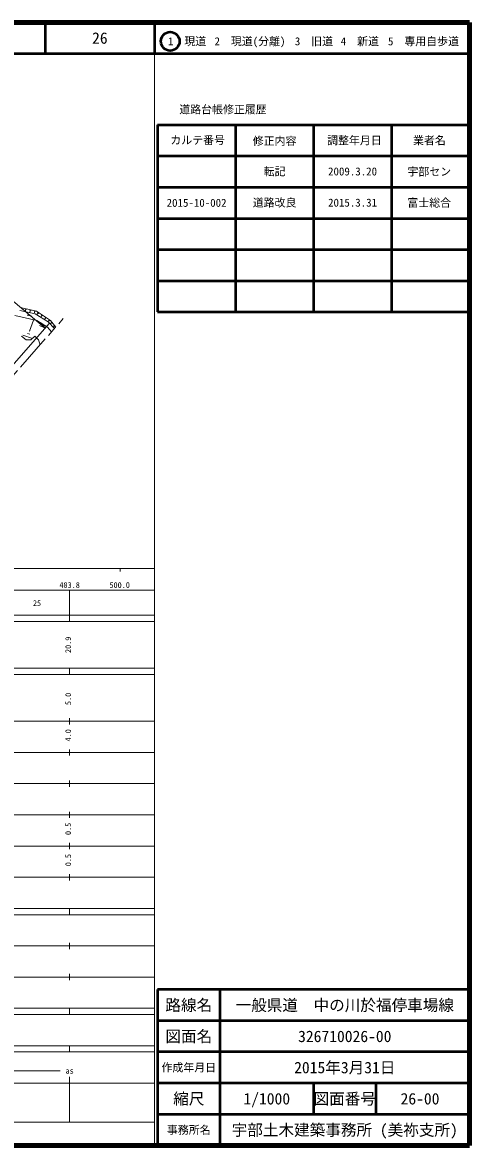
# Model space of a CAD drawing. Units: millimetres, scale not verified. Extents: x 40000 to 680000, y 20000 to 380000.
# Drawn here: x 536680 to 680000, y 20000 to 380000 of the extents above; entities that cross this region are included whole.
import ezdxf
from ezdxf.enums import TextEntityAlignment as Align

# ---------------------------------------------------------------- set-up
doc = ezdxf.new("R2010")
doc.units = ezdxf.units.MM
doc.header["$LTSCALE"] = 1000
doc.linetypes.add('CHAIN', pattern=[18.5, 12, -1.5, 3.5, -1.5])
for name, color, linetype, lineweight in [('M-BGD', 7, 'Continuous', 13), ('M-BMK', 2, 'CHAIN', 13), ('M-STR-STRC', 7, 'Continuous', 13), ('M-TTL', 2, 'Continuous', 140), ('M-TTL-BAND', 7, 'Continuous', 13), ('M-TTL-FRAM', 2, 'Continuous', 50), ('M-TTL-LINE', 7, 'Continuous', 50)]:
    doc.layers.add(name, color=color, linetype=linetype, lineweight=lineweight)
doc.layers.add('M-TTL-TXT', color=7, linetype='Continuous')
doc.styles.add('ＭＳ ゴシック', font='')
doc.styles.get('ＭＳ ゴシック').set_extended_font_data('MS Gothic')

msp = doc.modelspace()

# ---------------------------------------------------------------- linework, layer by layer
at = {"layer": 'M-BGD'}
for p, q in [((536470, 288491), (541171, 287494)), ((537509, 288071), (537997, 287967)), ((534225, 286077), (541265, 284441)), ((535887, 287673), (540806, 286631)), ((537691, 287726), (537630, 287439)), ((537661, 287886), (537783, 287860)), ((537676, 287729), (537706, 287723)), ((538206, 286196), (538726, 286239)), ((538206, 286196), (539674, 285886)), ((538973, 287759), (539445, 287658)), ((538989, 281089), (540225, 284611)), ((539148, 287425), (539092, 287161)), ((539119, 287579), (539237, 287554)), ((539134, 287428), (539163, 287422)), ((540420, 287450), (540876, 287352)), ((540590, 287127), (540538, 286885)), ((540562, 287276), (540676, 287252)), ((540575, 287130), (540604, 287124)), ((540806, 286631), (544970, 284020)), ((541171, 287494), (545675, 284477)), ((541265, 284441), (544745, 282355)), ((541567, 286660), (541440, 286470)), ((541530, 287013), (541907, 286760)), ((541555, 286668), (541579, 286652)), ((541596, 286805), (541690, 286741)), ((542771, 285870), (542660, 285704)), ((542735, 286205), (543095, 285965)), ((542759, 285877), (542782, 285862)), ((542798, 286007), (542888, 285947)), ((543956, 285091), (543862, 284951)), ((543923, 285410), (544264, 285182)), ((543946, 285098), (543967, 285084)), ((543982, 285222), (544067, 285165)), ((545092, 284627), (545416, 284410)), ((545149, 284448), (545230, 284394)), ((547349, 282377), (545675, 284477)), ((538894, 281122), (539084, 281056)), ((545951, 280787), (544745, 282355)), ((544970, 284020), (546906, 281873)), ((545124, 284324), (545046, 284208)), ((545114, 284331), (545134, 284317)), ((545819, 283593), (545705, 283503)), ((545811, 283603), (545826, 283583)), ((545881, 283897), (546129, 283586)), ((545881, 283706), (545943, 283628)), ((546693, 282537), (546625, 282483)), ((546686, 282546), (546700, 282528)), ((546749, 282809), (546970, 282531)), ((546749, 282638), (546804, 282569)), ((537852, 278275), (536401, 279440)), ((536825, 279796), (539871, 278727)), ((537852, 278275), (539390, 278303)), ((538288, 280309), (539049, 280042)), ((540628, 279393), (539390, 278303)), ((541874, 278301), (540628, 279393)), ((542358, 276699), (541874, 278301))]:
    msp.add_line(p, q, dxfattribs=at)
at = {"layer": 'M-BMK'}
msp.add_line((523863, 255655), (549774, 285136), dxfattribs=at)
at = {"layer": 'M-STR-STRC'}
for p, q in [((543915, 281984), (480990, 334974)), ((524158, 259505), (545235, 283486)), ((542104, 282832), (543915, 281984)), ((543915, 281984), (542771, 283624))]:
    msp.add_line(p, q, dxfattribs=at)
at = {"layer": 'M-TTL'}
for p, q in [((680000, 380000), (40000, 380000)), ((680000, 20000), (680000, 380000)), ((40000, 20000), (680000, 20000))]:
    msp.add_line(p, q, dxfattribs=at)
at = {"layer": 'M-TTL-BAND'}
for p, q in [((579000, 20000), (579000, 370000)), ((40000, 205000), (579000, 205000)), ((568000, 205000), (568000, 204000)), ((68000, 198000), (579000, 198000)), ((551800, 188000), (551800, 198000)), ((40000, 190000), (579000, 190000)), ((40000, 188000), (579000, 188000)), ((40000, 173000), (579000, 173000)), ((551800, 171000), (551800, 173000)), ((40000, 171000), (579000, 171000)), ((40000, 156000), (579000, 156000)), ((551800, 155000), (551800, 157000)), ((46000, 146000), (579000, 146000)), ((551800, 145000), (551800, 147000)), ((551800, 135000), (551800, 137000)), ((52000, 136000), (579000, 136000)), ((46000, 126000), (579000, 126000)), ((551800, 125000), (551800, 127000)), ((52000, 116000), (579000, 116000)), ((551800, 115000), (551800, 117000)), ((46000, 106000), (579000, 106000)), ((551800, 105000), (551800, 107000)), ((40000, 96000), (579000, 96000)), ((40000, 94000), (579000, 94000)), ((551800, 94000), (551800, 96000)), ((49000, 84000), (579000, 84000)), ((551800, 83000), (551800, 85000)), ((40000, 74000), (579000, 74000)), ((551800, 73000), (551800, 75000)), ((40000, 64000), (579000, 64000)), ((40000, 62000), (579000, 62000)), ((551800, 62000), (551800, 64000)), ((40000, 52000), (579000, 52000)), ((551800, 50000), (551800, 52000)), ((40000, 50000), (579000, 50000)), ((71000, 44000), (548800, 44000)), ((40000, 40000), (579000, 40000)), ((551800, 27500), (551800, 42000)), ((68000, 27500), (579000, 27500))]:
    msp.add_line(p, q, dxfattribs=at)
at = {"layer": 'M-TTL-FRAM'}
for p, q in [((580000, 347197), (580000, 287197)), ((580000, 347197), (680000, 347197)), ((580000, 287197), (680000, 287197)), ((680000, 70000), (580000, 70000)), ((580000, 70000), (580000, 20000))]:
    msp.add_line(p, q, dxfattribs=at)
at = {"layer": 'M-TTL-LINE'}
for p, q in [((543997, 380000), (543997, 370000)), ((579000, 380000), (579000, 370000)), ((40000, 370000), (680000, 370000)), ((605000, 347197), (605000, 287197)), ((630000, 347197), (630000, 287197)), ((655000, 347197), (655000, 287197)), ((580000, 337197), (680000, 337197)), ((580000, 327197), (680000, 327197)), ((580000, 317197), (680000, 317197)), ((580000, 307197), (680000, 307197)), ((580000, 297197), (680000, 297197)), ((600000, 70000), (600000, 20000)), ((680000, 60000), (580000, 60000)), ((680000, 50000), (580000, 50000)), ((680000, 40000), (580000, 40000)), ((630000, 40000), (630000, 30000)), ((650000, 40000), (650000, 30000)), ((680000, 30000), (580000, 30000))]:
    msp.add_line(p, q, dxfattribs=at)
msp.add_circle((584031, 373958), 3000, dxfattribs=at)

# ---------------------------------------------------------------- texts
at = {"layer": 'M-TTL-BAND', "style": 'ＭＳ ゴシック'}
for s, p in [('483.8', (551800, 198195)), ('500.0', (567844, 198195)), ('25', (541350, 192405)), ('as', (551800, 42500))]:
    msp.add_text(s, height=1833, dxfattribs=at).set_placement(p, align=Align.BOTTOM_CENTER)
for s, p in [('20.9', (552800, 180500)), ('5.0', (552800, 163174)), ('4.0', (552800, 151500)), ('0.5', (552800, 121500)), ('0.5', (552800, 111500))]:
    msp.add_text(s, height=1833, rotation=90, dxfattribs=at).set_placement(p, align=Align.BOTTOM_CENTER)
at = {"layer": 'M-TTL-TXT', "style": 'ＭＳ ゴシック'}
for s, height, p in [('26', 3666, (561497, 375000)), ('1\u3000現道', 2566, (589448, 373958)), ('2\u3000現道(分離)', 2566, (609619, 373958)), ('3\u3000旧道', 2566, (630121, 373958)), ('4\u3000新道', 2566, (644824, 373958)), ('5\u3000専用自歩道', 2566, (665228, 373958)), ('道路台帳修正履歴', 2566, (600968, 352113)), ('カルテ番号', 2566, (592839, 342277)), ('修正内容', 2566, (617509, 342023)), ('調整年月日', 2566, (643089, 342197)), ('業者名', 2566, (667134, 342197)), ('転記', 2566, (617500, 332245)), ('2009.3.20', 2566, (642500, 332245)), ('宇部セン', 2566, (667077, 332189)), ('2015-10-002', 2566, (592500, 322189)), ('道路改良', 2566, (617500, 322245)), ('2015.3.31', 2566, (642500, 322245)), ('富士総合', 2566, (667077, 322189)), ('路線名', 3666, (590000, 65000)), ('路線名', 3666, (590000, 65000)), ('一般県道\u3000中の川於福停車場線', 3666, (640000, 65000)), ('図面名', 3666, (590000, 55000)), ('図面名', 3666, (590000, 55000)), ('326710026-00', 3666, (640000, 55000)), ('2015年3月31日', 3666, (640000, 45000)), ('作成年月日', 2566, (590000, 45000)), ('作成年月日', 2566, (590000, 45000)), ('縮尺', 3666, (590000, 35000)), ('縮尺', 3666, (590000, 35000)), ('1/1000', 3666, (615000, 35000)), ('図面番号', 3666, (640000, 35000)), ('図面番号', 3666, (640000, 35000)), ('26-00', 3666, (664125, 35000)), ('事務所名', 2566, (590000, 25000)), ('事務所名', 2566, (590000, 25000)), ('宇部土木建築事務所 (美祢支所)', 3666, (640000, 25000))]:
    msp.add_text(s, height=height, dxfattribs=at).set_placement(p, align=Align.MIDDLE_CENTER)

doc.saveas('drawing.dxf')
